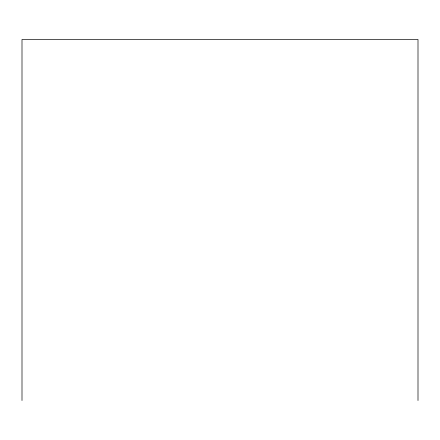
<?xml version="1.0" encoding="UTF-8"?>
<svg xmlns="http://www.w3.org/2000/svg" width="440" height="440" viewBox="0 0 440 440"><rect width="100%" height="100%" fill="white"/><g stroke="black" fill="none" stroke-linecap="round" stroke-linejoin="round"><path stroke-width="0.66" d="M418 400.516L418 39.485L22 39.485L22 400.516"/></g></svg>
